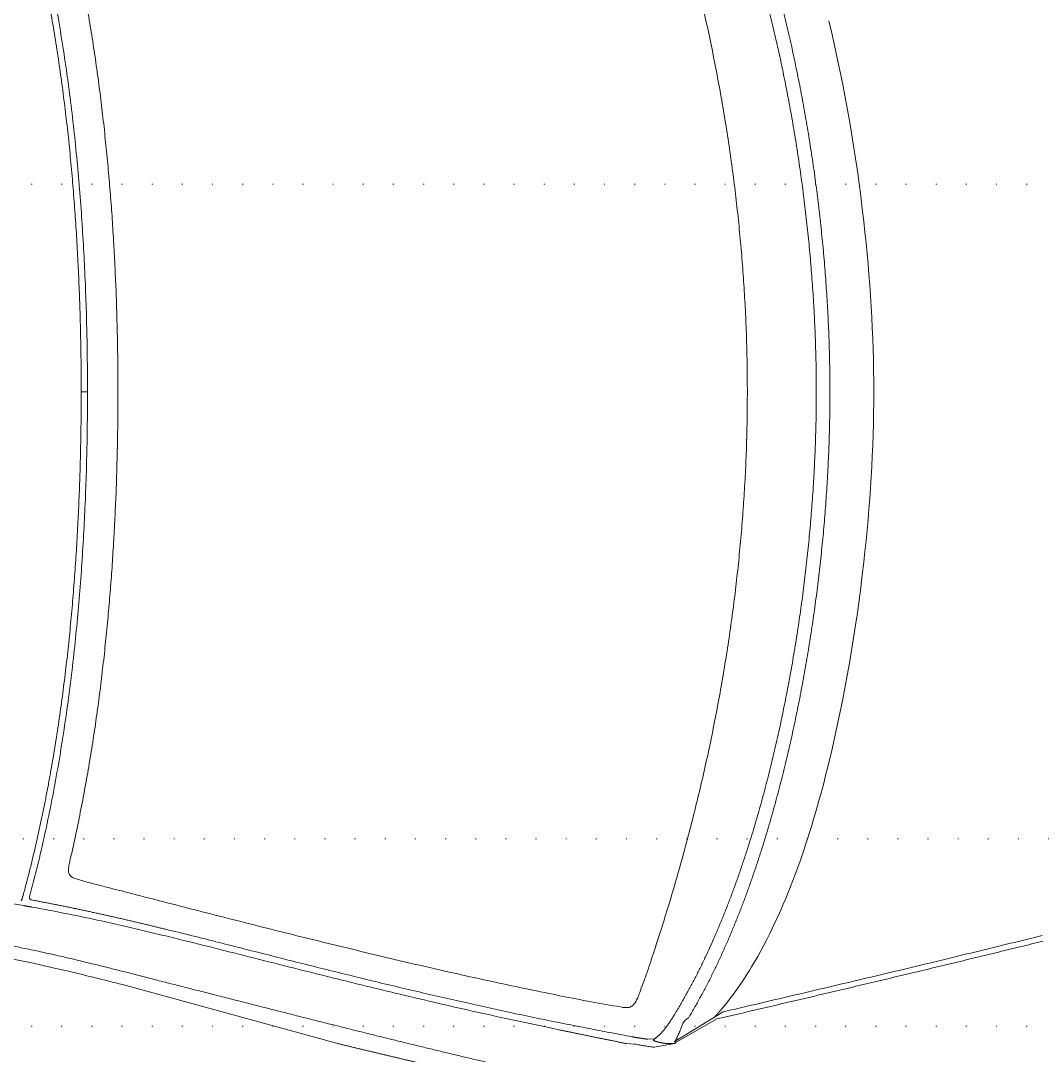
# Model space of a CAD drawing. Extents: x -2012 to 34975, y -1043 to 8321.
# Drawn here: x 31015.7 to 31124.9, y 966.4 to 1077 of the extents above; entities that cross this region are included whole.
import ezdxf
from ezdxf.xclip import XClip

# ---------------------------------------------------------------- set-up
doc = ezdxf.new("R2010")
doc.units = 0
doc.header["$LTSCALE"] = 25
doc.header["$XCLIPFRAME"] = 0
doc.linetypes.add('DOT2', pattern=[0.125, 0, -0.125])
doc.layers.get('0').update_dxf_attribs({"color": 9, "lineweight": 9})
doc.layers.add('04', color=9, linetype='Continuous', lineweight=9)
doc.layers.add('20', color=9, linetype='DOT2', lineweight=9)

# ---------------------------------------------------------------- blocks, each defined once
blk = doc.blocks.new('p-araba-polo')
at = {"extrusion": (0, 0, -1)}
for p, q in [((1.1066, 0.7007), (1.0845, 0.6967)), ((1.1367, 0.6968), (1.1276, 0.6974)), ((1.033, 0.6629), (1.0852, 0.695)), ((1.0841, 0.6962), (1.0396, 0.6705)), ((1.1073, 0.6936), (1.1062, 0.6918)), ((1.1134, 0.6923), (1.1062, 0.6918)), ((1.1134, 0.6923), (1.1134, 0.6923)), ((1.6752, 0.6337), (1.4464, 0.6965)), ((1.2187, 0.6724), (1.2188, 0.6725)), ((1.7726, 0.5433), (1.7726, 0.5433)), ((1.7128, 0), (1.7144, 0))]:
    blk.add_line(p, q, dxfattribs=at)
blk.add_line((1.7128, 0), (1.7144, 0))
for points, degree in [([(1.4464, 0.6965), (1.4197, 0.7031), (1.3921, 0.7096), (1.3643, 0.7162), (1.337, 0.7225), (1.3115, 0.7281), (1.2887, 0.7329)], 6), ([(1.2801, 0.7182), (1.3375, 0.7048), (1.3962, 0.6905), (1.4555, 0.6757), (1.5157, 0.6603), (1.5772, 0.6447), (1.6401, 0.6286)], 6), ([(1.0847, 0.695), (1.0835, 0.6928), (1.0823, 0.6906), (1.0812, 0.6883), (1.0802, 0.686), (1.0792, 0.6836)], 5), ([(1.0819, 0.692), (1.0819, 0.692), (1.0819, 0.692), (1.0819, 0.6919)], 3), ([(1.0835, 0.6949), (1.0837, 0.6952), (1.0838, 0.6954), (1.0839, 0.6957), (1.084, 0.6959), (1.0841, 0.6962)], 5), ([(1.0852, 0.695), (1.0851, 0.695), (1.085, 0.695), (1.0849, 0.695), (1.0848, 0.695), (1.0846, 0.695)], 5), ([(1.0847, 0.695), (1.0849, 0.695), (1.085, 0.695), (1.0852, 0.695)], 3), ([(1.0856, 0.6968), (1.0855, 0.6968), (1.0854, 0.6968), (1.0853, 0.6968)], 3), ([(1.0853, 0.6665), (1.0897, 0.6737), (1.0944, 0.6806), (1.0995, 0.687), (1.1062, 0.6918)], 4), ([(1.0895, 0.6969), (1.0887, 0.6969), (1.088, 0.6968), (1.0872, 0.6968), (1.0864, 0.6968), (1.0856, 0.6968)], 5), ([(1.0904, 0.6969), (1.0901, 0.6969), (1.0898, 0.6969), (1.0895, 0.6969)], 3), ([(1.093, 0.6968), (1.0935, 0.6968), (1.094, 0.6968), (1.0944, 0.6967), (1.0949, 0.6967), (1.0954, 0.6966)], 5), ([(1.0954, 0.6966), (1.0957, 0.6966), (1.0959, 0.6965), (1.0962, 0.6965), (1.0964, 0.6965), (1.0967, 0.6964)], 5), ([(1.0967, 0.6964), (1.0963, 0.6965), (1.0958, 0.6965), (1.0954, 0.6966)], 3), ([(1.0967, 0.6964), (1.0969, 0.6964), (1.0972, 0.6963), (1.0974, 0.6963), (1.0977, 0.6962), (1.0979, 0.6962)], 5), ([(1.0979, 0.6962), (1.0975, 0.6963), (1.0971, 0.6963), (1.0967, 0.6964)], 3), ([(1.0979, 0.6962), (1.0992, 0.696), (1.1005, 0.6957), (1.1018, 0.6955), (1.103, 0.6951), (1.1043, 0.6947)], 5), ([(1.1043, 0.6947), (1.1046, 0.6947), (1.1048, 0.6946), (1.1051, 0.6945), (1.1054, 0.6944), (1.1056, 0.6943)], 5), ([(1.1056, 0.6943), (1.1052, 0.6945), (1.1048, 0.6946), (1.1043, 0.6947)], 3), ([(1.1056, 0.6943), (1.1057, 0.6943), (1.1058, 0.6942), (1.1059, 0.6942), (1.1059, 0.6942), (1.106, 0.6942)], 5), ([(1.106, 0.6942), (1.1059, 0.6942), (1.1057, 0.6943), (1.1056, 0.6943)], 3), ([(1.106, 0.6942), (1.1063, 0.6941), (1.1065, 0.694), (1.1067, 0.6939), (1.107, 0.6938), (1.1073, 0.6936)], 5), ([(1.106, 0.6942), (1.106, 0.6942), (1.106, 0.6942), (1.106, 0.6942)], 3), ([(1.1062, 0.6922), (1.1062, 0.6921), (1.1062, 0.6921), (1.1062, 0.692), (1.1062, 0.692), (1.1062, 0.6919)], 5), ([(1.1062, 0.6922), (1.1062, 0.6921), (1.1062, 0.6921), (1.1062, 0.692), (1.1062, 0.692), (1.1062, 0.6919)], 5), ([(1.1062, 0.6919), (1.1062, 0.6919), (1.1062, 0.6919), (1.1062, 0.6919), (1.1062, 0.6919), (1.1062, 0.6919)], 5), ([(1.1062, 0.6919), (1.1062, 0.6919), (1.1062, 0.6919), (1.1062, 0.6919)], 3), ([(1.1073, 0.6936), (1.1073, 0.6935), (1.1074, 0.6935), (1.1074, 0.6934), (1.1074, 0.6934), (1.1075, 0.6933)], 5), ([(1.131, 0.6895), (1.1285, 0.6899), (1.126, 0.6904), (1.1235, 0.6908), (1.121, 0.6912), (1.1184, 0.6916), (1.1159, 0.6919), (1.1134, 0.6923)], 7), ([(1.1356, 0.6887), (1.1356, 0.6887), (1.1356, 0.6886), (1.1355, 0.6886), (1.1355, 0.6886), (1.1355, 0.6886)], 5), ([(1.1355, 0.6886), (1.1355, 0.6886), (1.1355, 0.6886), (1.1356, 0.6886), (1.1356, 0.6887), (1.1356, 0.6887)], 5), ([(1.2091, 0.682), (1.1946, 0.685), (1.1801, 0.688), (1.1656, 0.691), (1.1511, 0.6939), (1.1367, 0.6968)], 5), ([(1.1649, 0.6915), (1.1649, 0.6915), (1.1649, 0.6915)], 2), ([(1.0396, 0.6705), (0.9891, 0.6588), (0.9388, 0.647), (0.8888, 0.6352), (0.839, 0.6234), (0.7894, 0.6115), (0.7401, 0.5995), (0.6909, 0.5874)], 7), ([(0.9187, 0), (0.9187, 0.0992), (0.9262, 0.1979), (0.9398, 0.2961), (0.9595, 0.3936), (0.9846, 0.4892), (1.0189, 0.5845), (1.0701, 0.6696)], 7), ([(1.0853, 0.6665), (1.0348, 0.5843), (0.9999, 0.4894), (0.9745, 0.3944), (0.9546, 0.2963), (0.9409, 0.1982), (0.9333, 0.099), (0.9333, 0)], 7), ([(1.0419, 0.6684), (1.0406, 0.6669), (1.0392, 0.6654), (1.0379, 0.6639), (1.0366, 0.6624), (1.0354, 0.6609)], 5), ([(1.0354, 0.6609), (1.0366, 0.6624), (1.0379, 0.6639), (1.0392, 0.6654), (1.0406, 0.6669), (1.0419, 0.6684)], 5), ([(1.0412, 0.6668), (1.0411, 0.6669), (1.041, 0.667), (1.0408, 0.6672)], 3), ([(1.0412, 0.6668), (1.0411, 0.6668), (1.0411, 0.6669), (1.041, 0.667), (1.0409, 0.6671), (1.0408, 0.6672)], 5), ([(1.0418, 0.6684), (1.0419, 0.6684), (1.0419, 0.6684), (1.0419, 0.6684), (1.0419, 0.6684), (1.0419, 0.6684), (1.0419, 0.6684)], 6), ([(1.0419, 0.6684), (1.0419, 0.6684), (1.0419, 0.6684), (1.0419, 0.6684), (1.0419, 0.6684), (1.0419, 0.6684), (1.0419, 0.6684)], 6), ([(1.07, 0.6707), (1.07, 0.6707), (1.07, 0.6707), (1.07, 0.6707), (1.07, 0.6707), (1.07, 0.6707)], 5), ([(1.07, 0.6707), (1.07, 0.6707), (1.07, 0.6707), (1.07, 0.6707), (1.07, 0.6707), (1.07, 0.6707)], 5), ([(1.0701, 0.6696), (1.0708, 0.6699), (1.0714, 0.6703), (1.0721, 0.6707), (1.0728, 0.6713), (1.0733, 0.6717), (1.0739, 0.6723)], 6), ([(1.2188, 0.6725), (1.2188, 0.6724), (1.2188, 0.6724), (1.2188, 0.6724), (1.2188, 0.6724), (1.2188, 0.6724), (1.2187, 0.6724)], 6), ([(1.0354, 0.6609), (1.0204, 0.6432), (1.0073, 0.6239), (0.996, 0.6037)], 3), ([(0.996, 0.6037), (0.96, 0.5393), (0.9375, 0.4684), (0.92, 0.3968)], 3), ([(1.6292, 0.5746), (1.6467, 0.5703), (1.6643, 0.5661), (1.682, 0.562), (1.6998, 0.558), (1.7178, 0.554), (1.7359, 0.5503), (1.7542, 0.5467), (1.7726, 0.5433)], 8), ([(1.6335, 0.5735), (1.6336, 0.5736), (1.6336, 0.5736), (1.6336, 0.5737), (1.6336, 0.5737), (1.6336, 0.5738), (1.6336, 0.5738)], 6), ([(1.6336, 0.5738), (1.6336, 0.5737), (1.6335, 0.5735)], 2), ([(1.7256, 0.5525), (1.7256, 0.5526), (1.7256, 0.5526), (1.7256, 0.5527)], 3), ([(1.7283, 0.552), (1.7274, 0.5522), (1.7264, 0.5525), (1.7256, 0.5526)], 3), ([(1.7256, 0.5526), (1.7256, 0.5526), (1.7256, 0.5525)], 2), ([(1.7811, 0.5493), (1.7792, 0.5497), (1.7774, 0.55), (1.7755, 0.5503), (1.7736, 0.5507), (1.7718, 0.551)], 5), ([(1.7748, 0.5406), (1.7748, 0.5411), (1.7747, 0.5416), (1.7745, 0.542), (1.7742, 0.5425), (1.7739, 0.5428), (1.7735, 0.5431), (1.7731, 0.5432), (1.7726, 0.5433)], 8), ([(1.7827, 0.5422), (1.7823, 0.5409), (1.782, 0.5396), (1.7816, 0.5384)], 3), ([(1.7827, 0.5422), (1.7825, 0.5414), (1.7823, 0.5406), (1.7821, 0.5399), (1.7818, 0.5391), (1.7816, 0.5384)], 5), ([(1.7832, 0.5436), (1.7831, 0.5434), (1.783, 0.5432), (1.7829, 0.5429), (1.7828, 0.5427), (1.7827, 0.5424), (1.7827, 0.5422)], 6), ([(1.7842, 0.5439), (1.784, 0.5439), (1.7837, 0.544), (1.7835, 0.5439), (1.7834, 0.5438), (1.7832, 0.5436)], 5), ([(1.7816, 0.5384), (1.7532, 0.4338), (1.735, 0.3261), (1.7248, 0.2176), (1.7195, 0.1088), (1.7195, 0)], 5), ([(1.7748, 0.5406), (1.7748, 0.5403), (1.7748, 0.5401), (1.7747, 0.5398)], 3), ([(1.7776, 0.523), (1.7776, 0.523), (1.7776, 0.523), (1.7776, 0.523)], 3), ([(0.9187, 0), (0.9187, -0.0992), (0.9262, -0.1979), (0.9398, -0.2961), (0.9595, -0.3936), (0.9846, -0.4892), (1.0189, -0.5845), (1.0701, -0.6696)], 7), ([(1.0853, -0.6665), (1.0348, -0.5843), (0.9999, -0.4894), (0.9745, -0.3944), (0.9546, -0.2963), (0.9409, -0.1982), (0.9333, -0.099), (0.9333, 0)], 7), ([(1.7144, 0), (1.7154, 0), (1.7162, 0), (1.7165, 0)], 3), ([(1.7144, 0), (1.7154, 0), (1.7162, 0), (1.7165, 0)], 3), ([(1.7195, 0), (1.718, 0), (1.7164, 0), (1.7157, 0), (1.7164, 0), (1.717, 0)], 5), ([(1.7195, 0), (1.718, 0), (1.7164, 0), (1.7157, 0), (1.7164, 0), (1.717, 0)], 5), ([(1.7165, 0), (1.7168, 0), (1.717, 0), (1.7173, 0), (1.7176, 0), (1.7178, 0)], 5), ([(1.7165, 0), (1.7168, 0), (1.717, 0), (1.7173, 0), (1.7176, 0), (1.7178, 0)], 5), ([(1.7816, -0.5384), (1.7532, -0.4338), (1.735, -0.3261), (1.7248, -0.2176), (1.7195, -0.1088), (1.7195, 0)], 5)]:
    blk.add_open_spline(points, degree=degree)
for points, degree, knots in [([(1.1066, 0.7007), (1.1085, 0.7005), (1.1121, 0.7001), (1.1174, 0.6992), (1.1226, 0.6983), (1.1259, 0.6977), (1.1276, 0.6974)], 3, [0, 0, 0, 0, 0.249853, 0.499728, 0.749768, 1, 1, 1, 1]), ([(1.0835, 0.6949), (1.0835, 0.6949), (1.0835, 0.6949), (1.0835, 0.6949), (1.0835, 0.6949), (1.0835, 0.6949), (1.0835, 0.6949), (1.0835, 0.6949), (1.0835, 0.6949), (1.0835, 0.6949), (1.0835, 0.6949)], 5, [0, 0, 0, 0, 0, 0, 1, 1, 1, 1, 1, 1.000001, 1.000001, 1.000001, 1.000001, 1.000001, 1.000001]), ([(1.0853, 0.6968), (1.0851, 0.6968), (1.0847, 0.6968), (1.0844, 0.6966), (1.0841, 0.6965), (1.0841, 0.6963), (1.0841, 0.6962)], 3, [0, 0, 0, 0, 0.226641, 0.489612, 0.73866, 1, 1, 1, 1]), ([(1.093, 0.6968), (1.0925, 0.6969), (1.0916, 0.6969), (1.0908, 0.6969), (1.0904, 0.6969)], 3, [0, 0, 0, 0, 0.627101, 1, 1, 1, 1]), ([(1.0954, 0.6966), (1.095, 0.6967), (1.0942, 0.6968), (1.0934, 0.6968), (1.093, 0.6968)], 3, [0, 0, 0, 0, 0.505636, 1, 1, 1, 1]), ([(1.1073, 0.6936), (1.1072, 0.6936), (1.107, 0.6938), (1.1066, 0.6939), (1.1062, 0.6941), (1.106, 0.6942)], 3, [0, 0, 0, 0, 0.23445, 0.472231, 1, 1, 1, 1]), ([(1.1075, 0.6933), (1.1074, 0.6934), (1.1074, 0.6935), (1.1073, 0.6935), (1.1073, 0.6936)], 3, [0, 0, 0, 0, 0.501057, 1, 1, 1, 1]), ([(1.2133, 0.6735), (1.2066, 0.6748), (1.1931, 0.6775), (1.1725, 0.6814), (1.1518, 0.6855), (1.1379, 0.6882), (1.131, 0.6895)], 3, [0, 0, 0, 0, 0.24266, 0.489789, 0.74853, 1, 1, 1, 1]), ([(1.1367, 0.6968), (1.1487, 0.6944), (1.1728, 0.6895), (1.197, 0.6845), (1.2091, 0.682)], 3, [0, 0, 0, 0, 0.500039, 1, 1, 1, 1]), ([(1.0739, 0.6723), (1.0744, 0.6729), (1.0755, 0.6741), (1.0761, 0.6756), (1.0764, 0.6763)], 3, [0, 0, 0, 0, 0.499911, 1, 1, 1, 1]), ([(1.0764, 0.6763), (1.0769, 0.6775), (1.0778, 0.68), (1.0787, 0.6824), (1.0792, 0.6836)], 3, [0, 0, 0, 0, 0.511036, 1, 1, 1, 1]), ([(1.2091, 0.682), (1.2227, 0.6791), (1.2499, 0.6734), (1.2909, 0.6644), (1.332, 0.6551), (1.3732, 0.6454), (1.4146, 0.6354), (1.4562, 0.6252), (1.4981, 0.6147), (1.5403, 0.604), (1.5829, 0.5932), (1.6118, 0.5861), (1.6262, 0.5825)], 3, [0, 0, 0, 0, 0.100037, 0.200068, 0.300092, 0.40011, 0.500119, 0.600116, 0.700093, 0.80005, 0.900005, 1, 1, 1, 1]), ([(1.6292, 0.5746), (1.6202, 0.5768), (1.6022, 0.5812), (1.5755, 0.5879), (1.5489, 0.5947), (1.5225, 0.6013), (1.4962, 0.608), (1.47, 0.6146), (1.4439, 0.621), (1.4179, 0.6274), (1.3921, 0.6337), (1.3663, 0.6398), (1.3406, 0.6458), (1.315, 0.6517), (1.2895, 0.6574), (1.264, 0.6629), (1.2386, 0.6683), (1.2217, 0.6718), (1.2133, 0.6735)], 3, [0, 0, 0, 0, 0.0625, 0.125, 0.1875, 0.25, 0.3125, 0.375, 0.4375, 0.5, 0.5625, 0.625, 0.6875, 0.75, 0.8125, 0.875, 0.9375, 1, 1, 1, 1]), ([(1.033, 0.6629), (1.0101, 0.6576), (0.9644, 0.6469), (0.8959, 0.6308), (0.8275, 0.6145), (0.7594, 0.598), (0.7142, 0.5869), (0.6916, 0.5814)], 3, [0, 0, 0, 0, 0.200074, 0.400125, 0.600159, 0.800117, 1, 1, 1, 1]), ([(1.1426, 0.6577), (1.141, 0.658), (1.1379, 0.6585), (1.1335, 0.6585), (1.1295, 0.6564), (1.1265, 0.6525), (1.1242, 0.6477), (1.1229, 0.6442), (1.1222, 0.6424)], 3, [0, 0, 0, 0, 0.19548, 0.351811, 0.493077, 0.645392, 0.816793, 1, 1, 1, 1]), ([(1.1222, 0.6424), (1.1229, 0.6442), (1.1242, 0.6477), (1.1265, 0.6525), (1.1295, 0.6564), (1.1335, 0.6585), (1.1379, 0.6585), (1.141, 0.658), (1.1426, 0.6577)], 3, [0, 0, 0, 0, 0.183207, 0.354608, 0.506923, 0.648189, 0.80452, 1, 1, 1, 1]), ([(1.2061, 0.646), (1.1954, 0.6481), (1.1743, 0.6523), (1.1532, 0.6559), (1.1426, 0.6577)], 3, [0, 0, 0, 0, 0.502145, 1, 1, 1, 1]), ([(1.0993, 0.5749), (1.102, 0.5834), (1.1072, 0.5996), (1.1147, 0.6221), (1.1199, 0.6361), (1.1222, 0.6424)], 3, [0, 0, 0, 0, 0.374907, 0.71679, 1, 1, 1, 1]), ([(1.2061, 0.646), (1.2178, 0.6436), (1.2414, 0.6388), (1.2769, 0.6313), (1.3126, 0.6234), (1.3484, 0.6153), (1.3843, 0.6069), (1.4204, 0.5983), (1.4567, 0.5894), (1.4933, 0.5804), (1.53, 0.5712), (1.567, 0.5618), (1.6042, 0.5523), (1.6418, 0.5426), (1.6796, 0.5329), (1.7052, 0.5262), (1.7179, 0.5229)], 3, [0, 0, 0, 0, 0.071429, 0.142858, 0.214287, 0.285715, 0.357144, 0.428573, 0.500002, 0.571431, 0.642859, 0.714288, 0.785716, 0.857144, 0.928573, 1, 1, 1, 1]), ([(1.6752, 0.6337), (1.6948, 0.629), (1.7773, 0.6078), (1.8911, 0.588), (2.0311, 0.5758), (2.1008, 0.5714), (2.1455, 0.5692)], 3, [0, 0, 0, 0, 0.136471, 0.572595, 0.726753, 1, 1, 1, 1]), ([(1.8723, 0.5789), (1.8664, 0.5798), (1.8547, 0.5816), (1.8372, 0.5844), (1.8199, 0.5874), (1.8029, 0.5905), (1.786, 0.5939), (1.7693, 0.5973), (1.7387, 0.604), (1.6953, 0.6144), (1.6584, 0.6239), (1.6401, 0.6286)], 3, [0, 0, 0, 0, 0.072134, 0.144011, 0.215657, 0.287101, 0.358371, 0.42949, 0.500474, 0.752092, 1, 1, 1, 1]), ([(1.6262, 0.5825), (1.6339, 0.5807), (1.6494, 0.5769), (1.6733, 0.5713), (1.7014, 0.5649), (1.7341, 0.558), (1.7591, 0.5533), (1.7718, 0.551)], 3, [0, 0, 0, 0, 0.162021, 0.32887, 0.500021, 0.74634, 1, 1, 1, 1]), ([(1.007, 0), (1.0071, 0.0093), (1.0072, 0.0278), (1.0078, 0.0557), (1.0089, 0.0835), (1.0105, 0.1113), (1.0124, 0.1391), (1.0149, 0.1668), (1.0177, 0.1945), (1.0209, 0.2221), (1.0246, 0.2497), (1.0287, 0.2773), (1.0332, 0.3047), (1.0381, 0.3322), (1.0434, 0.3595), (1.049, 0.3867), (1.0551, 0.4139), (1.0616, 0.441), (1.0684, 0.468), (1.0756, 0.4949), (1.0831, 0.5217), (1.091, 0.5484), (1.0965, 0.5661), (1.0993, 0.5749)], 3, [0, 0, 0, 0, 0.047619, 0.095238, 0.142857, 0.190476, 0.238095, 0.285714, 0.333333, 0.380952, 0.428571, 0.47619, 0.523809, 0.571428, 0.619047, 0.666666, 0.714285, 0.761904, 0.809523, 0.857143, 0.904762, 0.952381, 1, 1, 1, 1]), ([(1.7718, 0.551), (1.7733, 0.5507), (1.7764, 0.5502), (1.7795, 0.5496), (1.7811, 0.5493)], 3, [0, 0, 0, 0, 0.5, 1, 1, 1, 1]), ([(1.7748, 0.5406), (1.7748, 0.5409), (1.7747, 0.5416), (1.7742, 0.5424), (1.7735, 0.5431), (1.7729, 0.5432), (1.7726, 0.5433)], 3, [0, 0, 0, 0, 0.250001, 0.500007, 0.750005, 1, 1, 1, 1]), ([(1.7811, 0.5493), (1.7869, 0.5483), (1.7986, 0.5463), (1.8165, 0.5434), (1.8347, 0.5406), (1.8532, 0.5379), (1.8721, 0.5354), (1.8913, 0.533), (1.9187, 0.5299), (1.9546, 0.5264), (1.9991, 0.5226), (2.0291, 0.5206), (2.0442, 0.5196)], 3, [0, 0, 0, 0, 0.068934, 0.138708, 0.209326, 0.28079, 0.353094, 0.426221, 0.500139, 0.664458, 0.831511, 1, 1, 1, 1]), ([(1.7832, 0.5436), (1.7831, 0.5434), (1.7829, 0.5429), (1.7827, 0.5424), (1.7827, 0.5422)], 3, [0, 0, 0, 0, 0.483515, 1, 1, 1, 1]), ([(1.7842, 0.5439), (1.784, 0.5439), (1.7836, 0.544), (1.7833, 0.5437), (1.7832, 0.5436)], 3, [0, 0, 0, 0, 0.530721, 1, 1, 1, 1]), ([(1.7128, 0), (1.7128, 0.0114), (1.7129, 0.0341), (1.7135, 0.0682), (1.7145, 0.1023), (1.716, 0.1363), (1.7179, 0.1703), (1.7202, 0.2043), (1.7231, 0.2383), (1.7264, 0.2722), (1.7302, 0.3061), (1.7347, 0.3398), (1.7397, 0.3735), (1.7453, 0.4071), (1.7515, 0.4405), (1.7585, 0.4738), (1.7661, 0.5069), (1.7718, 0.5288), (1.7747, 0.5398)], 3, [0, 0, 0, 0, 0.0625, 0.125001, 0.187501, 0.250001, 0.312502, 0.375002, 0.437502, 0.500002, 0.562502, 0.625002, 0.687502, 0.750002, 0.812502, 0.875001, 0.937501, 1, 1, 1, 1]), ([(1.7747, 0.5398), (1.7747, 0.5399), (1.7748, 0.5402), (1.7748, 0.5405), (1.7748, 0.5406)], 3, [0, 0, 0, 0, 0.499981, 1, 1, 1, 1]), ([(1.7179, 0.5229), (1.7195, 0.5224), (1.7226, 0.5216), (1.7271, 0.5202), (1.7308, 0.5181), (1.7331, 0.5145), (1.7333, 0.5099), (1.7324, 0.505), (1.7316, 0.5016), (1.7312, 0.4998)], 3, [0, 0, 0, 0, 0.155607, 0.308809, 0.443172, 0.561441, 0.688648, 0.838161, 1, 1, 1, 1]), ([(1.7312, 0.4998), (1.7316, 0.5016), (1.7324, 0.505), (1.7333, 0.5099), (1.7331, 0.5145), (1.7308, 0.5181), (1.7271, 0.5202), (1.7226, 0.5216), (1.7195, 0.5224), (1.7179, 0.5229)], 3, [0, 0, 0, 0, 0.161839, 0.311352, 0.438559, 0.556828, 0.691191, 0.844393, 1, 1, 1, 1]), ([(1.7198, 0.4462), (1.7216, 0.4552), (1.7252, 0.4731), (1.7292, 0.4909), (1.7312, 0.4998)], 3, [0, 0, 0, 0, 0.5006, 1, 1, 1, 1]), ([(1.7312, 0.4998), (1.7292, 0.4909), (1.7252, 0.4731), (1.7216, 0.4552), (1.7198, 0.4462)], 3, [0, 0, 0, 0, 0.4994, 1, 1, 1, 1]), ([(1.7198, 0.4462), (1.7181, 0.4376), (1.7148, 0.4203), (1.7103, 0.3943), (1.7061, 0.3683), (1.7024, 0.3422), (1.6989, 0.316), (1.6958, 0.2898), (1.693, 0.2636), (1.6905, 0.2373), (1.6882, 0.211), (1.6863, 0.1847), (1.6847, 0.1584), (1.6833, 0.132), (1.6821, 0.1056), (1.6813, 0.0792), (1.6807, 0.0528), (1.6803, 0.0264), (1.6802, 0.0088), (1.6802, 0)], 3, [0, 0, 0, 0, 0.058823, 0.117647, 0.17647, 0.235293, 0.294117, 0.35294, 0.411764, 0.470587, 0.529411, 0.588235, 0.647058, 0.705882, 0.764705, 0.823529, 0.882353, 0.941176, 1, 1, 1, 1]), ([(0.92, 0.3968), (0.9028, 0.3261), (0.8804, 0.1943), (0.8718, 0.0608), (0.8718, 0)], 3, [0, 0, 0, 0, 0.54461, 1, 1, 1, 1]), ([(0.92, -0.3968), (0.9028, -0.3261), (0.8804, -0.1943), (0.8718, -0.0608), (0.8718, 0)], 3, [0, 0, 0, 0, 0.54461, 1, 1, 1, 1]), ([(1.007, 0), (1.0071, -0.0093), (1.0072, -0.0278), (1.0078, -0.0557), (1.0089, -0.0835), (1.0105, -0.1113), (1.0124, -0.1391), (1.0149, -0.1668), (1.0177, -0.1945), (1.0209, -0.2221), (1.0246, -0.2497), (1.0287, -0.2773), (1.0332, -0.3047), (1.0381, -0.3322), (1.0434, -0.3595), (1.049, -0.3867), (1.0551, -0.4139), (1.0616, -0.441), (1.0684, -0.468), (1.0756, -0.4949), (1.0831, -0.5217), (1.091, -0.5484), (1.0965, -0.5661), (1.0993, -0.5749)], 3, [0, 0, 0, 0, 0.047619, 0.095238, 0.142857, 0.190476, 0.238095, 0.285714, 0.333333, 0.380952, 0.428571, 0.47619, 0.523809, 0.571428, 0.619047, 0.666666, 0.714285, 0.761904, 0.809523, 0.857143, 0.904762, 0.952381, 1, 1, 1, 1]), ([(1.7198, -0.4462), (1.7181, -0.4376), (1.7148, -0.4203), (1.7103, -0.3943), (1.7061, -0.3683), (1.7024, -0.3422), (1.6989, -0.316), (1.6958, -0.2898), (1.693, -0.2636), (1.6905, -0.2373), (1.6882, -0.211), (1.6863, -0.1847), (1.6847, -0.1583), (1.6833, -0.132), (1.6821, -0.1056), (1.6813, -0.0792), (1.6807, -0.0528), (1.6803, -0.0264), (1.6802, -0.0088), (1.6802, 0)], 3, [0, 0, 0, 0, 0.058823, 0.117647, 0.17647, 0.235293, 0.294117, 0.35294, 0.411764, 0.470587, 0.529411, 0.588235, 0.647058, 0.705882, 0.764705, 0.823529, 0.882353, 0.941176, 1, 1, 1, 1]), ([(1.7128, 0), (1.7128, -0.0114), (1.7129, -0.0341), (1.7135, -0.0682), (1.7145, -0.1022), (1.716, -0.1363), (1.7179, -0.1703), (1.7202, -0.2043), (1.7231, -0.2383), (1.7264, -0.2722), (1.7302, -0.3061), (1.7347, -0.3398), (1.7397, -0.3735), (1.7453, -0.4071), (1.7515, -0.4405), (1.7585, -0.4738), (1.7661, -0.5069), (1.7718, -0.5288), (1.7747, -0.5398)], 3, [0, 0, 0, 0, 0.0625, 0.125001, 0.187501, 0.250001, 0.312502, 0.375002, 0.437502, 0.500002, 0.562502, 0.625002, 0.687502, 0.750002, 0.812502, 0.875001, 0.937501, 1, 1, 1, 1]), ([(1.7165, 0), (1.7165, 0), (1.7165, 0), (1.7165, 0), (1.7165, 0), (1.7165, 0), (1.7165, 0), (1.7165, 0), (1.7165, 0), (1.7165, 0), (1.7165, 0)], 5, [0, 0, 0, 0, 0, 0, 1, 1, 1, 1, 1, 1.000001, 1.000001, 1.000001, 1.000001, 1.000001, 1.000001]), ([(1.7165, 0), (1.7165, 0), (1.7165, 0), (1.7165, 0), (1.7165, 0), (1.7165, 0), (1.7165, 0)], 3, [0, 0, 0, 0, 1, 1, 1, 1.000001, 1.000001, 1.000001, 1.000001]), ([(1.7165, 0), (1.7165, 0), (1.7165, 0), (1.7165, 0), (1.7165, 0), (1.7165, 0), (1.7165, 0), (1.7165, 0), (1.7165, 0), (1.7165, 0), (1.7165, 0)], 5, [0, 0, 0, 0, 0, 0, 1, 1, 1, 1, 1, 1.000001, 1.000001, 1.000001, 1.000001, 1.000001, 1.000001]), ([(1.7165, 0), (1.7165, 0), (1.7165, 0), (1.7165, 0), (1.7165, 0), (1.7165, 0), (1.7165, 0)], 3, [0, 0, 0, 0, 1, 1, 1, 1.000001, 1.000001, 1.000001, 1.000001]), ([(1.7178, 0), (1.7178, 0), (1.7178, 0), (1.7178, 0), (1.7178, 0), (1.7178, 0), (1.7178, 0), (1.7178, 0), (1.7178, 0), (1.7178, 0), (1.7178, 0)], 5, [0, 0, 0, 0, 0, 0, 1, 1, 1, 1, 1, 1.000001, 1.000001, 1.000001, 1.000001, 1.000001, 1.000001]), ([(1.7178, 0), (1.7178, 0), (1.7178, 0), (1.7178, 0), (1.7178, 0), (1.7178, 0), (1.7178, 0), (1.7178, 0), (1.7178, 0), (1.7178, 0), (1.7178, 0)], 5, [0, 0, 0, 0, 0, 0, 1, 1, 1, 1, 1, 1.000001, 1.000001, 1.000001, 1.000001, 1.000001, 1.000001])]:
    blk.add_open_spline(points, degree=degree, knots=knots)
blk = doc.blocks.new('catikatirevizepergole-krt')
for points in [[(-30, 270), (-30, 200), (-800, 200), (-800, 270)], [(-30, 180), (-30, 110), (-800, 110), (-800, 180)]]:
    blk.add_lwpolyline(points, close=True)

msp = doc.modelspace()

# ---------------------------------------------------------------- block references
at = {"layer": '04'}
ref = msp.add_blockref('p-araba-polo', (31194.08, 1037.31), dxfattribs=dict(at, xscale=100, yscale=100, zscale=100, rotation=180))
XClip(ref).set_block_clipping_path([(-0.0924763951, -0.9835002962), (4.0650970395, 0.9845199444)])
at = {"layer": '20'}
msp.add_blockref('catikatirevizepergole-krt', (31581.35, 789.5), dxfattribs=at)

doc.saveas('drawing.dxf')
